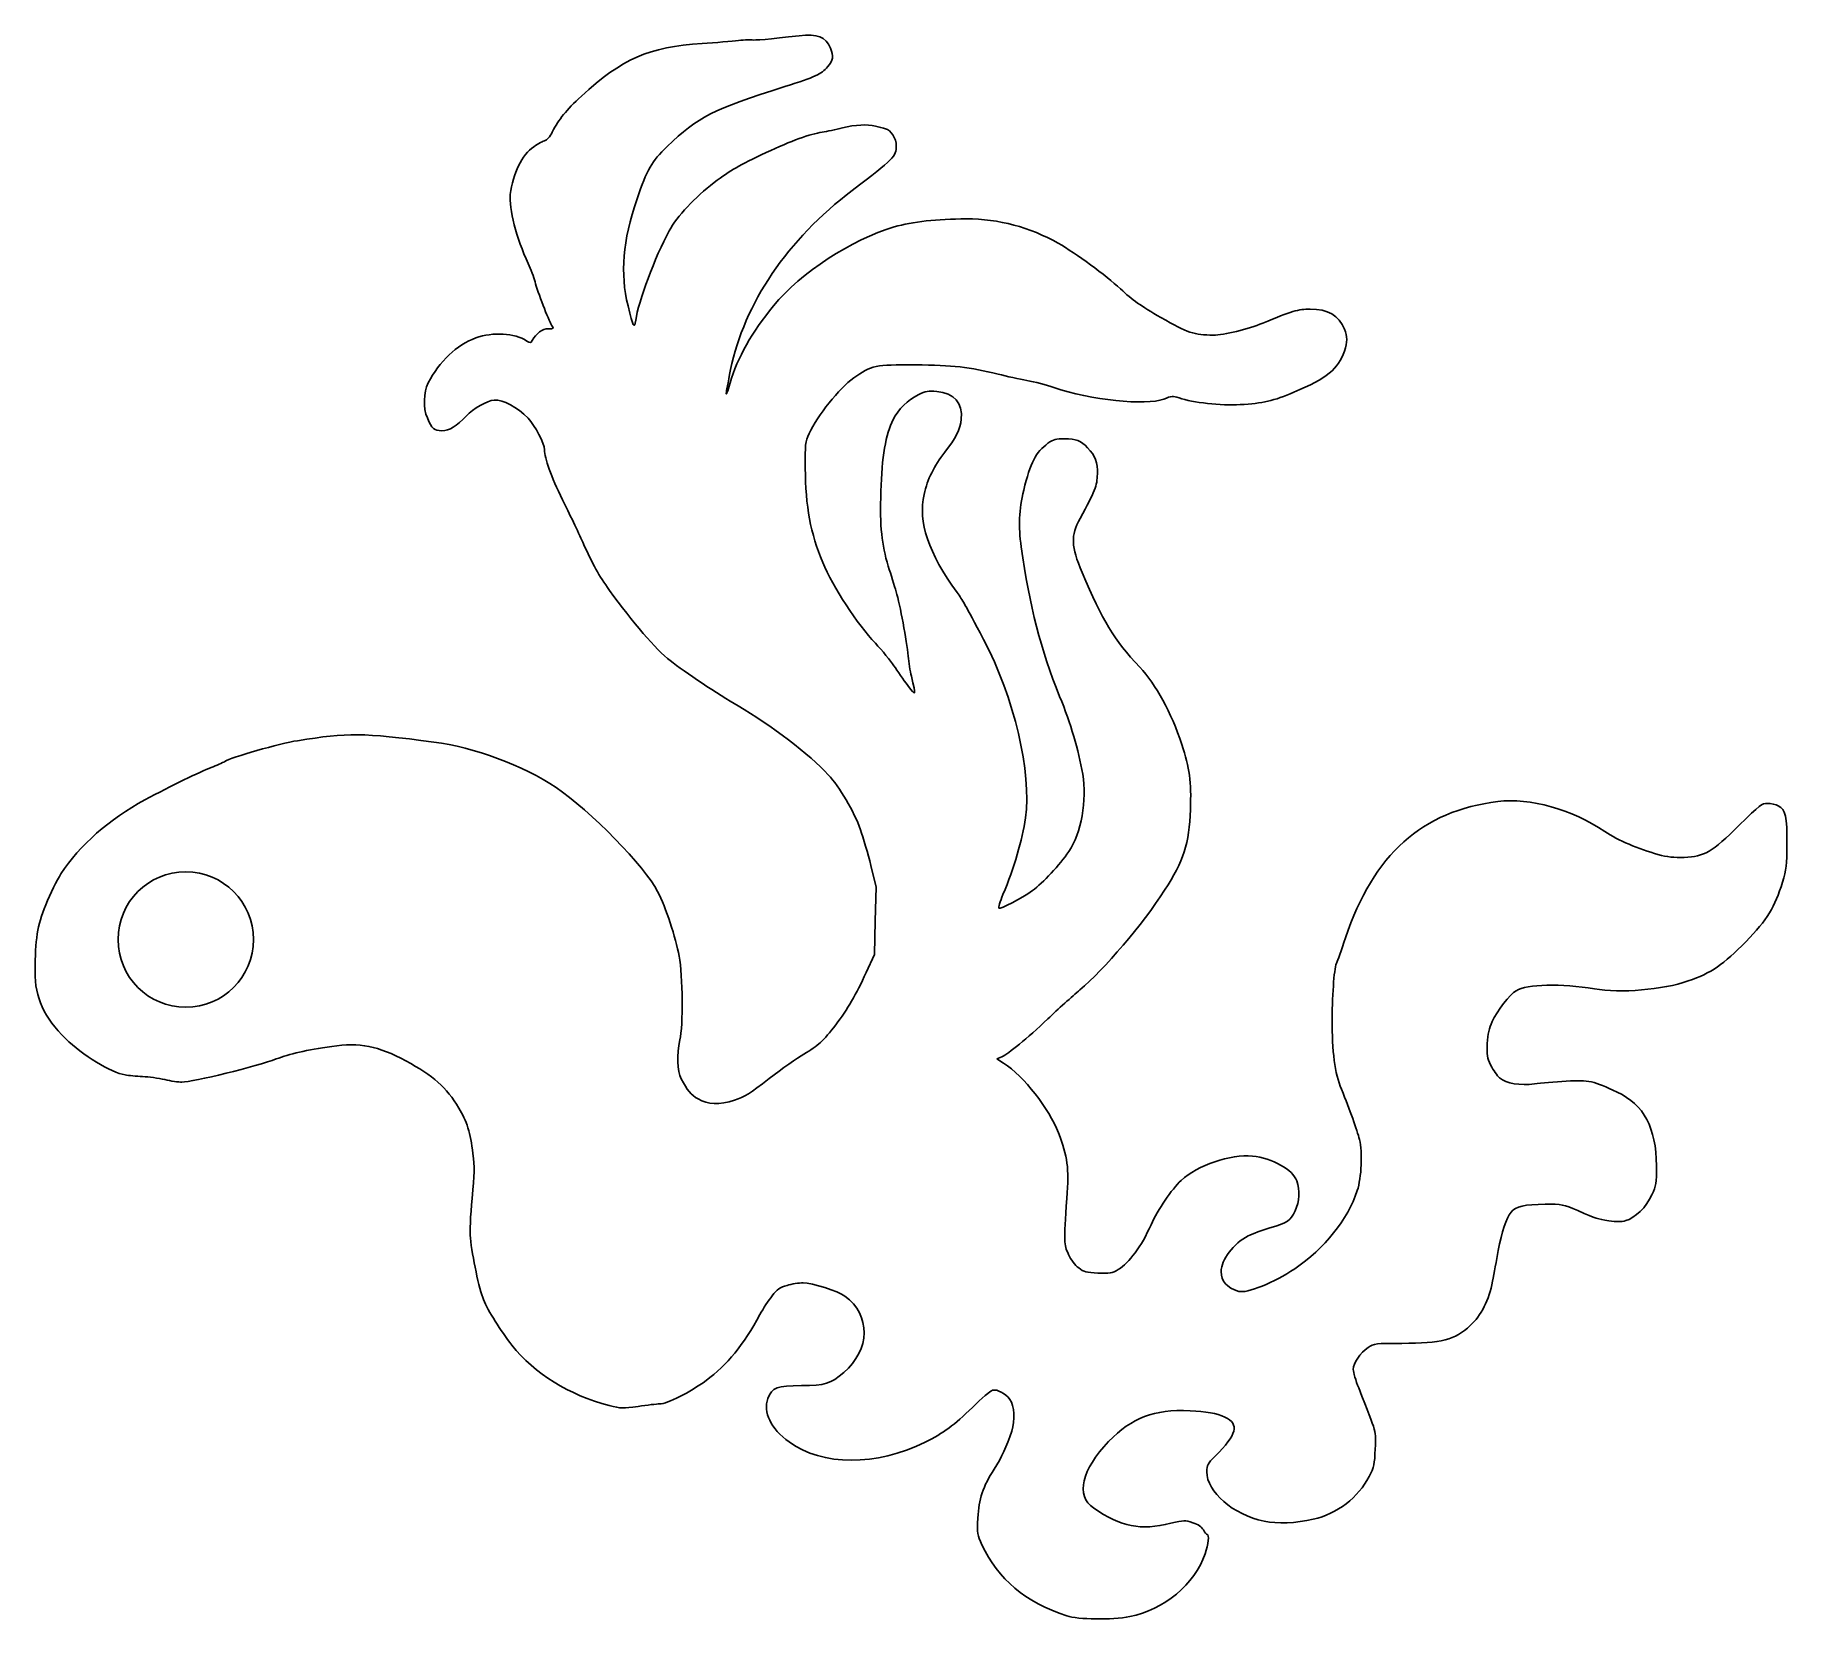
# Model space of a CAD drawing. Header units: millimetres. Extents: x -16.7 to 49.3, y -83.6 to -24.
import ezdxf

# ---------------------------------------------------------------- set-up
doc = ezdxf.new("R2010")
doc.units = ezdxf.units.MM
doc.layers.get('0').update_dxf_attribs({"linetype": 'CONTINUOUS'})

msp = doc.modelspace()

# ---------------------------------------------------------------- linework, layer by layer
for p, q in [((14.991, -56.025), (14.796, -55.216)), ((14.961, -57.293), (14.991, -56.025)), ((14.93, -58.561), (14.961, -57.293)), ((14.621, -59.241), (14.93, -58.561)), ((19.725, -62.414), (19.546, -62.493)), ((19.546, -62.493), (19.794, -62.655))]:
    msp.add_line(p, q)
msp.add_circle((-11, -58), 2.55)
for points in [[(3.9, -26.257), (5.431, -24.844), (6.423, -24.411), (8.441, -24.276)], [(8.441, -24.276), (8.952, -24.242), (9.57, -24.191), (9.813, -24.162)], [(9.813, -24.162), (10.056, -24.134), (10.287, -24.123), (10.326, -24.138)], [(10.326, -24.138), (10.394, -24.163), (10.96, -24.114), (12.098, -23.982)], [(12.098, -23.982), (12.797, -23.901), (13.091, -24.019), (13.272, -24.452)], [(13.272, -24.452), (13.4, -24.757), (13.377, -24.914), (13.168, -25.151)], [(13.168, -25.151), (12.915, -25.439), (12.721, -25.529), (11.559, -25.898)], [(2.801, -27.608), (3.057, -27.114), (3.315, -26.796), (3.9, -26.257)], [(11.559, -25.898), (8.804, -26.772), (8.321, -27.018), (7.124, -28.157)], [(2.531, -27.928), (2.598, -27.916), (2.711, -27.782), (2.801, -27.608)], [(10.849, -28.384), (11.804, -27.937), (12.515, -27.678), (12.968, -27.613)], [(12.968, -27.613), (13.132, -27.589), (13.474, -27.517), (13.727, -27.454)], [(13.727, -27.454), (14.225, -27.328), (14.646, -27.308), (14.976, -27.393)], [(14.976, -27.393), (15.091, -27.422), (15.258, -27.462), (15.346, -27.482)], [(15.346, -27.482), (15.547, -27.527), (15.756, -27.855), (15.755, -28.125)], [(1.221, -29.956), (1.314, -29.166), (1.66, -28.463), (2.106, -28.16)], [(2.106, -28.16), (2.277, -28.044), (2.468, -27.939), (2.531, -27.928)], [(7.124, -28.157), (6.546, -28.707), (6.364, -29.024), (5.992, -30.126)], [(15.755, -28.125), (15.753, -28.527), (15.666, -28.614), (14.094, -29.806)], [(8.899, -29.511), (9.534, -29.03), (9.812, -28.87), (10.849, -28.384)], [(7.202, -31.331), (7.505, -30.775), (8.163, -30.069), (8.899, -29.511)], [(1.893, -32.554), (1.453, -31.609), (1.16, -30.473), (1.221, -29.956)], [(5.992, -30.126), (5.452, -31.726), (5.352, -32.91), (5.652, -34.153)], [(14.094, -29.806), (11.666, -31.646), (10.021, -34.069), (9.517, -36.548)], [(15.68, -31.181), (16.364, -30.979), (17.287, -30.876), (18.393, -30.877)], [(18.393, -30.877), (19.619, -30.879), (20.777, -31.186), (21.85, -31.794)], [(5.943, -34.687), (6.039, -33.988), (6.666, -32.317), (7.202, -31.331)], [(11.13, -34.152), (12.17, -32.893), (14.061, -31.658), (15.68, -31.181)], [(21.85, -31.794), (22.527, -32.177), (23.637, -32.99), (24.197, -33.512)], [(2.15, -33.243), (2.108, -33.079), (1.992, -32.768), (1.893, -32.554)], [(2.776, -34.871), (2.655, -34.686), (2.246, -33.625), (2.15, -33.243)], [(24.197, -33.512), (24.646, -33.931), (24.958, -34.152), (25.718, -34.589)], [(5.652, -34.153), (5.846, -34.959), (5.894, -35.047), (5.943, -34.687)], [(9.496, -37.05), (9.773, -36.101), (10.317, -35.137), (11.13, -34.152)], [(29.552, -34.803), (30.641, -34.348), (30.885, -34.276), (31.343, -34.274)], [(31.343, -34.274), (32.002, -34.271), (32.414, -34.512), (32.629, -35.026)], [(2.653, -35.012), (2.865, -35.012), (2.867, -35.01), (2.776, -34.871)], [(25.718, -34.589), (26.727, -35.17), (26.968, -35.251), (27.693, -35.251)], [(27.693, -35.251), (28.089, -35.252), (29.01, -35.03), (29.552, -34.803)], [(-1.871, -37.052), (-1.458, -36.243), (-0.79, -35.61), (-0.084, -35.359)], [(-0.084, -35.359), (0.575, -35.125), (1.372, -35.172), (1.84, -35.473)], [(1.84, -35.473), (1.972, -35.558), (1.989, -35.557), (2.046, -35.454)], [(2.046, -35.454), (2.194, -35.188), (2.436, -35.012), (2.653, -35.012)], [(32.629, -35.026), (32.746, -35.305), (32.745, -35.509), (32.626, -35.851)], [(32.626, -35.851), (32.39, -36.533), (31.983, -36.865), (30.722, -37.403)], [(9.517, -36.548), (9.304, -37.596), (9.298, -37.726), (9.496, -37.05)], [(14.154, -36.864), (13.598, -37.258), (12.785, -38.271), (12.473, -38.958)], [(16.47, -36.372), (14.957, -36.359), (14.826, -36.387), (14.154, -36.864)], [(19.592, -36.722), (18.505, -36.454), (17.884, -36.384), (16.47, -36.372)], [(20.671, -36.957), (20.391, -36.905), (19.906, -36.799), (19.592, -36.722)], [(-1.904, -38.371), (-2.067, -37.996), (-2.052, -37.406), (-1.871, -37.052)], [(15.635, -38.43), (15.83, -38.047), (16.192, -37.691), (16.574, -37.504)], [(16.574, -37.504), (16.876, -37.355), (16.96, -37.34), (17.278, -37.373)], [(17.278, -37.373), (17.948, -37.443), (18.261, -37.799), (18.2, -38.421)], [(21.692, -37.228), (21.411, -37.131), (20.952, -37.009), (20.671, -36.957)], [(25.824, -37.658), (25.154, -37.915), (23.049, -37.696), (21.692, -37.228)], [(26.401, -37.618), (26.171, -37.54), (26.123, -37.543), (25.824, -37.658)], [(30.722, -37.403), (29.97, -37.724), (29.552, -37.821), (28.705, -37.867)], [(0.613, -37.697), (0.352, -37.717), (-0.187, -38.021), (-0.433, -38.288)], [(1.888, -38.378), (1.489, -37.963), (0.945, -37.673), (0.613, -37.697)], [(28.705, -37.867), (27.978, -37.907), (26.913, -37.792), (26.401, -37.618)], [(-1.36, -38.849), (-1.647, -38.849), (-1.728, -38.777), (-1.904, -38.371)], [(-0.433, -38.288), (-0.807, -38.693), (-1.064, -38.849), (-1.36, -38.849)], [(2.506, -39.569), (2.506, -39.327), (2.16, -38.661), (1.888, -38.378)], [(15.173, -41.129), (15.207, -39.866), (15.362, -38.966), (15.635, -38.43)], [(18.2, -38.421), (18.165, -38.788), (17.985, -39.147), (17.583, -39.658)], [(3.188, -41.45), (2.757, -40.575), (2.506, -39.882), (2.506, -39.569)], [(12.473, -38.958), (12.326, -39.282), (12.318, -39.346), (12.325, -40.258)], [(20.551, -41.09), (20.804, -40.043), (21.002, -39.661), (21.466, -39.324)], [(21.466, -39.324), (21.674, -39.174), (21.763, -39.149), (22.092, -39.149)], [(22.092, -39.149), (22.513, -39.149), (22.717, -39.228), (22.958, -39.488)], [(22.958, -39.488), (23.245, -39.797), (23.336, -40.043), (23.327, -40.487)], [(17.583, -39.658), (17.172, -40.18), (16.933, -40.666), (16.801, -41.246)], [(12.325, -40.258), (12.337, -41.698), (12.526, -42.718), (12.985, -43.805)], [(23.327, -40.487), (23.318, -40.915), (23.237, -41.123), (22.674, -42.153)], [(3.946, -43.046), (3.775, -42.666), (3.434, -41.948), (3.188, -41.45)], [(15.453, -43.945), (15.199, -43.122), (15.136, -42.486), (15.173, -41.129)], [(16.801, -41.246), (16.565, -42.281), (16.958, -43.447), (18.046, -44.943)], [(20.457, -43.225), (20.347, -42.439), (20.373, -41.825), (20.551, -41.09)], [(22.674, -42.153), (22.316, -42.807), (22.331, -43.19), (22.751, -44.185)], [(4.958, -44.861), (4.541, -44.28), (4.34, -43.921), (3.946, -43.046)], [(21.905, -48.848), (21.192, -47.094), (20.773, -45.465), (20.457, -43.225)], [(12.985, -43.805), (13.375, -44.732), (14.29, -46.138), (14.966, -46.852)], [(15.748, -44.909), (15.682, -44.692), (15.549, -44.258), (15.453, -43.945)], [(22.751, -44.185), (23.53, -46.026), (23.935, -46.691), (24.923, -47.752)], [(7.239, -47.502), (6.709, -47.089), (5.819, -46.059), (4.958, -44.861)], [(16.203, -47.332), (16.151, -46.76), (15.895, -45.391), (15.748, -44.909)], [(18.046, -44.943), (18.255, -45.23), (18.322, -45.349), (19.039, -46.703)], [(19.039, -46.703), (20.192, -48.882), (20.858, -51.717), (20.617, -53.422)], [(14.966, -46.852), (15.223, -47.125), (15.539, -47.506), (15.666, -47.7)], [(16.321, -48.082), (16.277, -47.9), (16.223, -47.563), (16.203, -47.332)], [(9.801, -49.207), (9.038, -48.763), (7.808, -47.945), (7.239, -47.502)], [(15.666, -47.7), (15.794, -47.893), (16.028, -48.224), (16.187, -48.436)], [(16.187, -48.436), (16.507, -48.862), (16.51, -48.853), (16.321, -48.082)], [(24.923, -47.752), (25.543, -48.416), (26.098, -49.437), (26.506, -50.659)], [(13.195, -51.796), (12.503, -51.048), (11.016, -49.914), (9.801, -49.207)], [(22.773, -51.777), (22.612, -50.845), (22.33, -49.893), (21.905, -48.848)], [(-9.534, -51.298), (-9.301, -51.147), (-7.457, -50.622), (-6.787, -50.516)], [(-6.787, -50.516), (-4.873, -50.211), (-4.374, -50.216), (-1.661, -50.567)], [(-1.661, -50.567), (-0.151, -50.763), (1.708, -51.455), (2.942, -52.281)], [(26.506, -50.659), (26.803, -51.547), (26.869, -52.051), (26.829, -53.102)], [(-10.044, -51.527), (-9.84, -51.45), (-9.611, -51.347), (-9.534, -51.298)], [(-12.542, -52.747), (-11.539, -52.21), (-10.468, -51.687), (-10.044, -51.527)], [(14.406, -53.867), (14.159, -53.183), (13.611, -52.245), (13.195, -51.796)], [(22.25, -54.686), (22.717, -54), (22.941, -52.752), (22.773, -51.777)], [(-15.701, -55.531), (-14.995, -54.449), (-13.872, -53.459), (-12.542, -52.747)], [(2.942, -52.281), (4.208, -53.129), (6.309, -55.274), (6.768, -56.187)], [(20.617, -53.422), (20.498, -54.257), (20.193, -55.298), (19.77, -56.311)], [(26.829, -53.102), (26.779, -54.406), (26.576, -55.043), (25.859, -56.148)], [(32.666, -57.942), (33.72, -54.793), (35.548, -53.158), (38.407, -52.806)], [(38.407, -52.806), (39.612, -52.658), (41.192, -53.102), (42.439, -53.938)], [(47.494, -53.702), (48.278, -52.927), (48.342, -52.878), (48.561, -52.878)], [(48.561, -52.878), (48.69, -52.878), (48.872, -52.918), (48.967, -52.967)], [(48.967, -52.967), (49.238, -53.107), (49.3, -53.379), (49.291, -54.406)], [(14.796, -55.216), (14.689, -54.771), (14.513, -54.164), (14.406, -53.867)], [(42.439, -53.938), (42.928, -54.266), (43.705, -54.601), (44.436, -54.799)], [(45.426, -54.907), (46.196, -54.876), (46.464, -54.72), (47.494, -53.702)], [(20.883, -56.158), (21.276, -55.87), (21.905, -55.193), (22.25, -54.686)], [(49.291, -54.406), (49.285, -55.197), (49.265, -55.371), (49.123, -55.842)], [(44.436, -54.799), (44.794, -54.896), (45.036, -54.922), (45.426, -54.907)], [(-16.269, -56.693), (-16.102, -56.277), (-15.847, -55.754), (-15.701, -55.531)], [(49.123, -55.842), (48.842, -56.781), (48.553, -57.25), (47.745, -58.081)], [(-16.676, -59.219), (-16.67, -57.963), (-16.597, -57.51), (-16.269, -56.693)], [(6.768, -56.187), (7.082, -56.81), (7.446, -57.908), (7.581, -58.633)], [(19.77, -56.311), (19.663, -56.568), (19.592, -56.795), (19.613, -56.815)], [(19.613, -56.815), (19.67, -56.873), (20.473, -56.457), (20.883, -56.158)], [(25.859, -56.148), (25.025, -57.433), (23.578, -59.133), (22.67, -59.895)], [(32.341, -58.859), (32.363, -58.822), (32.51, -58.41), (32.666, -57.942)], [(7.581, -58.633), (7.715, -59.358), (7.731, -61.24), (7.607, -61.781)], [(47.745, -58.081), (46.91, -58.94), (46.442, -59.259), (45.572, -59.561)], [(-15.528, -61.73), (-16.324, -60.951), (-16.681, -60.171), (-16.676, -59.219)], [(13.473, -61.211), (13.923, -60.621), (14.242, -60.074), (14.621, -59.241)], [(32.167, -61.001), (32.173, -59.975), (32.252, -59.003), (32.341, -58.859)], [(22.67, -59.895), (22.379, -60.14), (21.834, -60.63), (21.46, -60.985)], [(39.09, -59.926), (38.862, -60.063), (38.371, -60.698), (38.188, -61.091)], [(42.044, -59.859), (40.798, -59.645), (39.507, -59.674), (39.09, -59.926)], [(45.572, -59.561), (44.619, -59.892), (43.023, -60.027), (42.044, -59.859)], [(12.273, -62.31), (12.803, -62.006), (13.017, -61.81), (13.473, -61.211)], [(21.46, -60.985), (20.676, -61.729), (19.982, -62.3), (19.725, -62.414)], [(32.516, -63.634), (32.268, -63.032), (32.16, -62.221), (32.167, -61.001)], [(38.188, -61.091), (38.075, -61.334), (38.028, -61.551), (38.009, -61.915)], [(-13.286, -63.096), (-13.815, -63.008), (-14.894, -62.35), (-15.528, -61.73)], [(-2.714, -62.569), (-3.762, -62.003), (-4.444, -61.869), (-5.506, -62.023)], [(7.607, -61.781), (7.476, -62.35), (7.498, -62.93), (7.66, -63.249)], [(38.009, -61.915), (37.985, -62.358), (37.999, -62.442), (38.143, -62.736)], [(-7.592, -62.496), (-8.285, -62.762), (-10.76, -63.37), (-11.144, -63.368)], [(-5.506, -62.023), (-6.451, -62.16), (-7.096, -62.306), (-7.592, -62.496)], [(-0.715, -64.342), (-1.184, -63.567), (-1.681, -63.126), (-2.714, -62.569)], [(10.97, -63.236), (11.442, -62.868), (12.029, -62.451), (12.273, -62.31)], [(19.794, -62.655), (20.559, -63.153), (21.507, -64.356), (21.857, -65.271)], [(-12.627, -63.157), (-12.855, -63.146), (-13.152, -63.118), (-13.286, -63.096)], [(-11.793, -63.273), (-12.023, -63.22), (-12.399, -63.169), (-12.627, -63.157)], [(-11.144, -63.368), (-11.27, -63.368), (-11.562, -63.325), (-11.793, -63.273)], [(7.66, -63.249), (7.879, -63.68), (8.012, -63.838), (8.291, -64.002)], [(9.665, -64.047), (10.048, -63.926), (10.232, -63.812), (10.97, -63.236)], [(38.143, -62.736), (38.231, -62.916), (38.38, -63.129), (38.474, -63.208)], [(38.474, -63.208), (38.722, -63.416), (39.253, -63.506), (39.786, -63.431)], [(40.983, -63.331), (41.851, -63.287), (42.014, -63.322), (42.898, -63.743)], [(33.196, -65.528), (33.104, -65.156), (32.842, -64.426), (32.516, -63.634)], [(39.786, -63.431), (40.022, -63.397), (40.561, -63.352), (40.983, -63.331)], [(42.898, -63.743), (43.912, -64.226), (44.367, -65.08), (44.377, -66.517)], [(-0.185, -66.054), (-0.279, -65.295), (-0.428, -64.815), (-0.715, -64.342)], [(8.291, -64.002), (8.653, -64.214), (9.09, -64.229), (9.665, -64.047)], [(21.857, -65.271), (22.212, -66.2), (22.259, -66.564), (22.176, -67.746)], [(33.111, -67.451), (33.273, -66.957), (33.315, -66.005), (33.196, -65.528)], [(-0.217, -67.747), (-0.125, -66.805), (-0.12, -66.569), (-0.185, -66.054)], [(26.481, -67.068), (27.094, -66.495), (28.346, -66.068), (29.167, -66.152)], [(29.167, -66.152), (29.913, -66.228), (30.686, -66.66), (30.839, -67.086)], [(44.377, -66.517), (44.382, -67.188), (44.371, -67.261), (44.21, -67.61)], [(25.348, -68.736), (25.604, -68.163), (26.117, -67.408), (26.481, -67.068)], [(30.839, -67.086), (30.965, -67.439), (30.94, -67.868), (30.774, -68.212)], [(-0.284, -69.238), (-0.308, -68.997), (-0.282, -68.412), (-0.217, -67.747)], [(22.176, -67.746), (22.059, -69.423), (22.061, -69.47), (22.239, -69.851)], [(30.759, -70.391), (31.885, -69.627), (32.754, -68.541), (33.111, -67.451)], [(44.21, -67.61), (44, -68.065), (43.569, -68.489), (43.223, -68.582)], [(30.774, -68.212), (30.591, -68.592), (30.489, -68.661), (29.824, -68.854)], [(38.902, -68.262), (38.719, -68.495), (38.551, -68.998), (38.419, -69.71)], [(40.186, -67.963), (39.421, -67.966), (39.072, -68.047), (38.902, -68.262)], [(41.415, -68.204), (40.863, -67.969), (40.824, -67.962), (40.186, -67.963)], [(42.59, -68.586), (42.137, -68.514), (42.156, -68.52), (41.415, -68.204)], [(43.223, -68.582), (43.05, -68.629), (42.866, -68.63), (42.59, -68.586)], [(0.21, -71.553), (0.053, -71.173), (-0.218, -69.906), (-0.284, -69.238)], [(24.114, -70.419), (24.522, -70.18), (24.982, -69.553), (25.348, -68.736)], [(28.999, -69.157), (28.453, -69.434), (27.986, -70.054), (27.986, -70.5)], [(29.824, -68.854), (29.535, -68.938), (29.163, -69.074), (28.999, -69.157)], [(22.239, -69.851), (22.334, -70.054), (22.485, -70.255), (22.623, -70.36)], [(38.419, -69.71), (38.354, -70.064), (38.257, -70.583), (38.206, -70.863)], [(22.623, -70.36), (22.824, -70.513), (22.909, -70.536), (23.349, -70.555)], [(23.349, -70.555), (23.799, -70.574), (23.873, -70.561), (24.114, -70.419)], [(27.986, -70.5), (27.986, -70.865), (28.195, -71.098), (28.65, -71.242)], [(28.65, -71.242), (28.944, -71.334), (29.995, -70.911), (30.759, -70.391)], [(11.64, -71.018), (11.371, -71.097), (11.272, -71.165), (11.076, -71.414)], [(12.242, -70.923), (12.091, -70.923), (11.82, -70.966), (11.64, -71.018)], [(13.817, -71.418), (13.564, -71.232), (12.582, -70.923), (12.242, -70.923)], [(38.206, -70.863), (38.076, -71.56), (37.776, -72.159), (37.368, -72.531)], [(1.281, -73.265), (0.852, -72.725), (0.389, -71.984), (0.21, -71.553)], [(11.076, -71.414), (10.946, -71.579), (10.741, -71.894), (10.622, -72.113)], [(13.776, -74.297), (14.78, -73.438), (14.798, -72.142), (13.817, -71.418)], [(10.622, -72.113), (9.998, -73.258), (9.387, -74.006), (8.591, -74.598)], [(37.368, -72.531), (36.774, -73.075), (36.295, -73.199), (34.787, -73.2)], [(34.787, -73.2), (33.785, -73.201), (33.76, -73.205), (33.521, -73.359)], [(4.944, -75.538), (3.435, -75.147), (2.136, -74.341), (1.281, -73.265)], [(33.521, -73.359), (33.223, -73.553), (32.961, -73.942), (32.964, -74.188)], [(12.188, -74.79), (13.065, -74.79), (13.277, -74.724), (13.776, -74.297)], [(32.964, -74.188), (32.965, -74.288), (33.056, -74.6), (33.167, -74.88)], [(8.591, -74.598), (8.002, -75.037), (7.124, -75.48), (6.846, -75.48)], [(10.922, -75.28), (11.082, -74.861), (11.264, -74.79), (12.188, -74.79)], [(19.383, -74.965), (19.302, -74.985), (18.958, -75.274), (18.619, -75.608)], [(20.032, -75.314), (19.857, -75.079), (19.561, -74.92), (19.383, -74.965)], [(33.167, -74.88), (33.868, -76.655), (33.816, -76.463), (33.788, -77.17)], [(6.033, -75.571), (5.45, -75.659), (5.404, -75.657), (4.944, -75.538)], [(6.846, -75.48), (6.734, -75.48), (6.368, -75.521), (6.033, -75.571)], [(11.716, -76.911), (11.028, -76.406), (10.728, -75.789), (10.922, -75.28)], [(18.619, -75.608), (17.939, -76.278), (17.532, -76.577), (16.842, -76.918)], [(20.101, -76.508), (20.236, -76.094), (20.204, -75.545), (20.032, -75.314)], [(26.816, -75.736), (25.431, -75.683), (24.649, -75.98), (23.751, -76.9)], [(28.464, -76.504), (28.589, -76.066), (27.977, -75.781), (26.816, -75.736)], [(19.44, -77.935), (19.718, -77.506), (19.914, -77.082), (20.101, -76.508)], [(27.763, -77.446), (28.176, -77.032), (28.397, -76.735), (28.464, -76.504)], [(16.842, -76.918), (15.002, -77.827), (12.959, -77.824), (11.716, -76.911)], [(23.751, -76.9), (22.731, -77.944), (22.504, -78.94), (23.18, -79.396)], [(33.788, -77.17), (33.764, -77.755), (33.744, -77.847), (33.557, -78.217)], [(27.446, -78.033), (27.446, -77.787), (27.474, -77.735), (27.763, -77.446)], [(18.827, -79.777), (18.862, -79.057), (19.019, -78.586), (19.44, -77.935)], [(29.604, -79.893), (28.431, -79.647), (27.446, -78.798), (27.446, -78.033)], [(33.557, -78.217), (33.165, -78.993), (32.346, -79.618), (31.456, -79.822)], [(18.981, -80.78), (18.805, -80.403), (18.799, -80.363), (18.827, -79.777)], [(23.18, -79.396), (24.24, -80.111), (24.936, -80.248), (26.097, -79.973)], [(26.097, -79.973), (26.593, -79.855), (26.629, -79.854), (26.918, -79.95)], [(26.918, -79.95), (27.128, -80.02), (27.25, -80.102), (27.318, -80.223)], [(27.318, -80.223), (27.372, -80.317), (27.436, -80.395), (27.461, -80.395)], [(27.461, -80.395), (27.545, -80.396), (27.506, -80.758), (27.384, -81.122)], [(31.456, -79.822), (30.802, -79.972), (30.107, -79.998), (29.604, -79.893)], [(22.17, -83.457), (20.614, -82.94), (19.59, -82.08), (18.981, -80.78)], [(27.384, -81.122), (26.998, -82.266), (25.831, -83.238), (24.546, -83.484)], [(24.546, -83.484), (23.871, -83.613), (22.596, -83.599), (22.17, -83.457)]]:
    msp.add_open_spline(points, degree=3)

doc.saveas('drawing.dxf')
